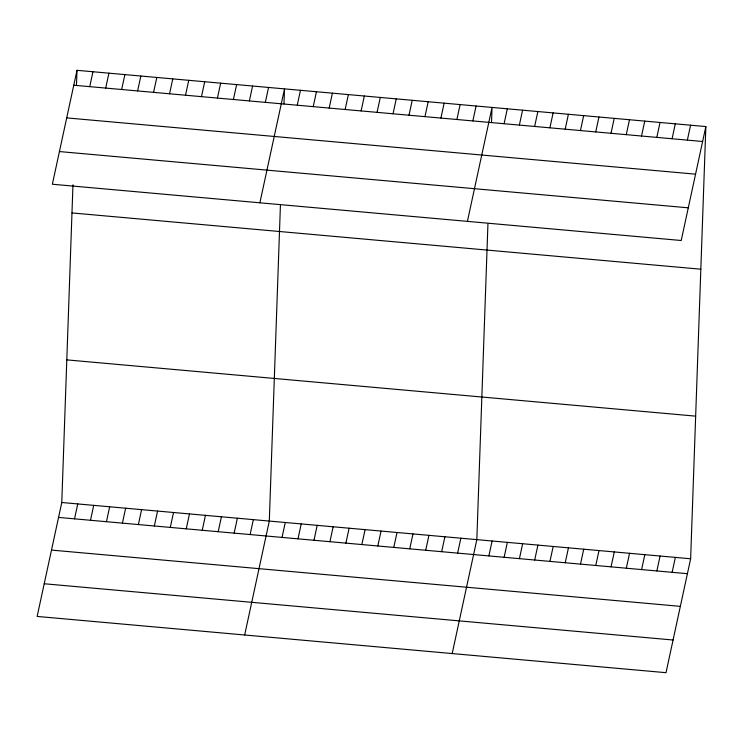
<?xml version="1.0" encoding="UTF-8"?>
<svg xmlns="http://www.w3.org/2000/svg" width="743" height="743" viewBox="0 0 743 743"><rect width="100%" height="100%" fill="white"/><g stroke="black" fill="none" stroke-linecap="round" stroke-linejoin="round"><path stroke-width="1.11" d="M705.85 126.57L681.22 240.5L52.363 184.236L76.993 70.316L705.85 126.57L690.637 558.764L666.007 672.684L37.15 616.43L61.78 502.5L72.963 184.84M76.464 85.436L76.993 70.316M280.408 205.57L269.3 521.066L244.67 634.996M283.984 104.001L284.513 88.881L259.883 202.802M487.928 224.135L476.83 539.632L452.19 653.561M491.504 122.567L492.042 107.447L467.412 221.368M89.736 86.652L92.959 71.737M105.701 88.083L108.924 73.167M121.657 89.504L124.889 74.597M137.622 90.934L140.845 76.027M153.587 92.364L156.81 77.448M74.523 518.846L77.746 503.93M169.553 93.794L172.775 78.879M90.488 520.267L93.711 505.361M185.518 95.215L188.741 80.309M106.444 521.697L109.667 506.791M201.474 96.646L204.696 81.739M122.409 523.128L125.632 508.212M217.439 98.076L220.662 83.17M138.374 524.558L141.597 509.642M233.404 99.506L236.627 84.591M154.34 525.979L157.562 511.073M249.369 100.937L252.592 86.021M170.296 527.409L173.528 512.503M265.335 102.358L268.557 87.451M186.261 528.84L189.484 513.933M202.226 530.27L205.449 515.354M297.256 105.218L300.478 90.302M218.191 531.7L221.414 516.784M313.221 106.648L316.444 91.733M234.156 533.121L237.379 518.215M329.186 108.069L332.409 93.163M250.112 534.551L253.344 519.645M345.142 109.5L348.374 94.593M361.107 110.93L364.33 96.023M282.043 537.412L285.266 522.496M377.072 112.36L380.295 97.444M298.008 538.833L301.231 523.926M393.038 113.79L396.26 98.875M313.973 540.263L317.196 525.357M409.003 115.211L412.226 100.305M329.929 541.693L333.152 526.778M424.959 116.642L428.191 101.735M345.894 543.124L349.117 528.208M440.924 118.072L444.147 103.156M361.86 544.545L365.082 529.638M456.889 119.502L460.112 104.587M377.825 545.975L381.048 531.069M472.854 120.923L476.077 106.017M393.79 547.405L397.013 532.499M409.746 548.836L412.969 533.92M504.088 123.719L507.311 108.812M425.711 550.266L428.934 535.35M519.357 125.084L522.58 110.178M441.676 551.687L444.899 536.78M534.635 126.459L537.858 111.543M457.642 553.117L460.864 538.211M549.904 127.824L553.126 112.908M565.172 129.189L568.404 114.273M580.45 130.554L583.673 115.639M488.875 555.913L492.098 541.006M595.719 131.92L598.942 117.013M504.144 557.278L507.367 542.371M610.997 133.285L614.22 118.378M519.422 558.643L522.645 543.737M626.265 134.65L629.488 119.744M534.691 560.008L537.913 545.102M641.534 136.015L644.757 121.109M549.959 561.374L553.182 546.467M656.812 137.381L660.035 122.474M565.237 562.748L568.46 547.832M672.081 138.755L675.303 123.84M580.506 564.113L583.729 549.198M687.359 140.121L690.581 125.205M595.775 565.479L599.007 550.563M611.052 566.844L614.275 551.928M626.321 568.209L629.544 553.303M641.599 569.575L644.822 554.668M656.868 570.94L660.09 556.033M672.136 572.305L675.368 557.399M73.771 85.222L702.627 141.486M66.703 117.896L695.559 174.159M59.431 151.563L688.287 207.826M71.978 212.935L700.825 269.198M66.805 359.881L695.652 416.145M61.78 502.5L690.637 558.764M58.558 517.416L687.414 573.68M51.49 550.089L680.347 606.353M44.218 583.757L673.065 640.011"/></g></svg>
